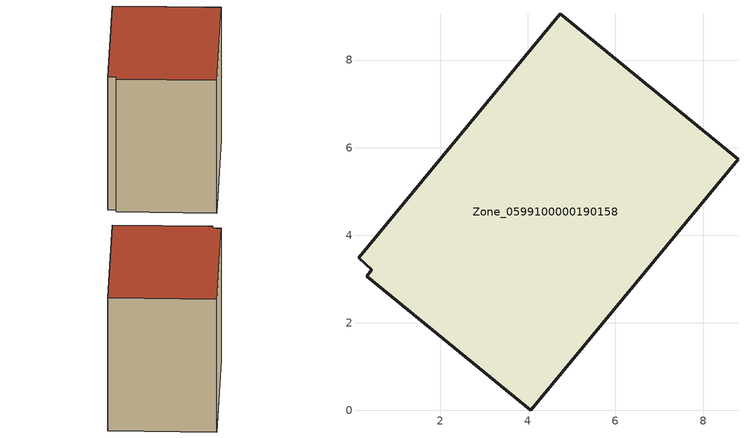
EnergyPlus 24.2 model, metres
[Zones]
Zone_0599100000190158
 floor ground (C_G): 0.32,3.06 0.43,3.21 0.13,3.48 4.74,9.06 8.8,5.74 4.07,0 z0
 wall outside (C_F): 4.07,0 8.8,5.74 4.74,9.06 0.13,3.48 0.43,3.21 0.32,3.06 4.07,0 z0:7.25
 roof outside (C_R): 0.43,3.21 0.32,3.06 4.07,0 8.8,5.74 4.74,9.06 0.13,3.48 z7.25
[BUILDING]
Pand.0599100000190158: North Axis=0; Terrain=City; Loads Convergence Tolerance Value=0.04; Temperature Convergence Tolerance Value=0.4; Solar Distribution=FullExterior; Maximum Number of Warmup Days=25; Minimum Number of Warmup Days=1
[Site:Location]
Rotterdam.The.Hague.AP_ZH_NLD Design_Conditions: Latitude=51.96; Longitude=4.45; Time Zone=1; Elevation=-4.5
[SITE:GROUNDTEMPERATURE:BUILDINGSURFACE]
18, 18, 18, 18, 18, 18, 18, 18, 18, 18, 18, 18
[MATERIAL] Thermal Absorptance=0.9; Solar Absorptance=0.7; Visible Absorptance=0.7
Name | Roughness | Thickness | Conductivity | Density | Specific Heat
G.TC.1946 | MediumSmooth | 0.15 | 1 | 540 | 1210
F.TC.1946 | Rough | 0.3 | 0.857143 | 1920 | 840
R.TC.1946 | MediumRough | 0.2 | 0.909091 | 1500 | 1000
[CONSTRUCTION]
C_G: G.TC.1946
C_F: F.TC.1946
C_R: R.TC.1946
[ZONE]
Zone_0599100000190158: Type=1; Multiplier=1; Ceiling Height=Autocalculate; Volume=Autocalculate; Floor Area=autocalculate; Part of Total Floor Area=Yes
[ZONEINFILTRATION:DESIGNFLOWRATE]
Infil_Zone_0599100000190158: Zone or ZoneList or Space or SpaceList=Zone_0599100000190158; Schedule=AlwaysOn; Design Flow Rate Calculation Method=Flow/Area; Flow Rate per Floor Area=0.003; Constant Term Coefficient=1; Temperature Term Coefficient=0; Velocity Term Coefficient=0; Velocity Squared Term Coefficient=0
[HVACTEMPLATE:ZONE:IDEALLOADSAIRSYSTEM]
Zone_0599100000190158: Maximum Heating Supply Air Temperature=50; Minimum Cooling Supply Air Temperature=13; Maximum Heating Supply Air Humidity Ratio=0.0156; Minimum Cooling Supply Air Humidity Ratio=0.0077; Heating Limit=NoLimit; Cooling Limit=NoLimit; Dehumidification Control Type=ConstantSensibleHeatRatio; Cooling Sensible Heat Ratio=0.7; Dehumidification Setpoint=60; Humidification Control Type=None; Humidification Setpoint=30; Outdoor Air Method=None; Outdoor Air Flow Rate per Person=0.00944; Outdoor Air Flow Rate per Zone Floor Area=0; Outdoor Air Flow Rate per Zone=0; Demand Controlled Ventilation Type=None; Outdoor Air Economizer Type=NoEconomizer; Heat Recovery Type=None; Sensible Heat Recovery Effectiveness=0.7; Latent Heat Recovery Effectiveness=0.65
[ZONECONTROL:THERMOSTAT]
ThermostatControl_Zone_0599100000190158: Zone or ZoneList=Zone_0599100000190158; Control Type Schedule=DualSetpointControlType; Control 1=Thermostat_Zone_0599100000190158; Temperature Difference Between Cutout And Setpoint=0
[THERMOSTATSETPOINT:DUALSETPOINT]
Thermostat_Zone_0599100000190158: Heating Setpoint Temperature Schedule=HeatingSetpoint_Zone_0599100000190158; Cooling Setpoint Temperature Schedule=CoolingSetpoint_Zone_0599100000190158
[SCHEDULE:COMPACT]
HeatingSetpoint_Zone_0599100000190158: Through: 12/31, For: AllDays, Until: 24:00, 21
CoolingSetpoint_Zone_0599100000190158: Through: 12/31, For: AllDays, Until: 24:00, 24
DualSetpointControlType: Through: 12/31, For: AllDays, Until: 24:00, 4
AlwaysOn: Through: 12/31, For: AllDays, Until: 24:00, 1
